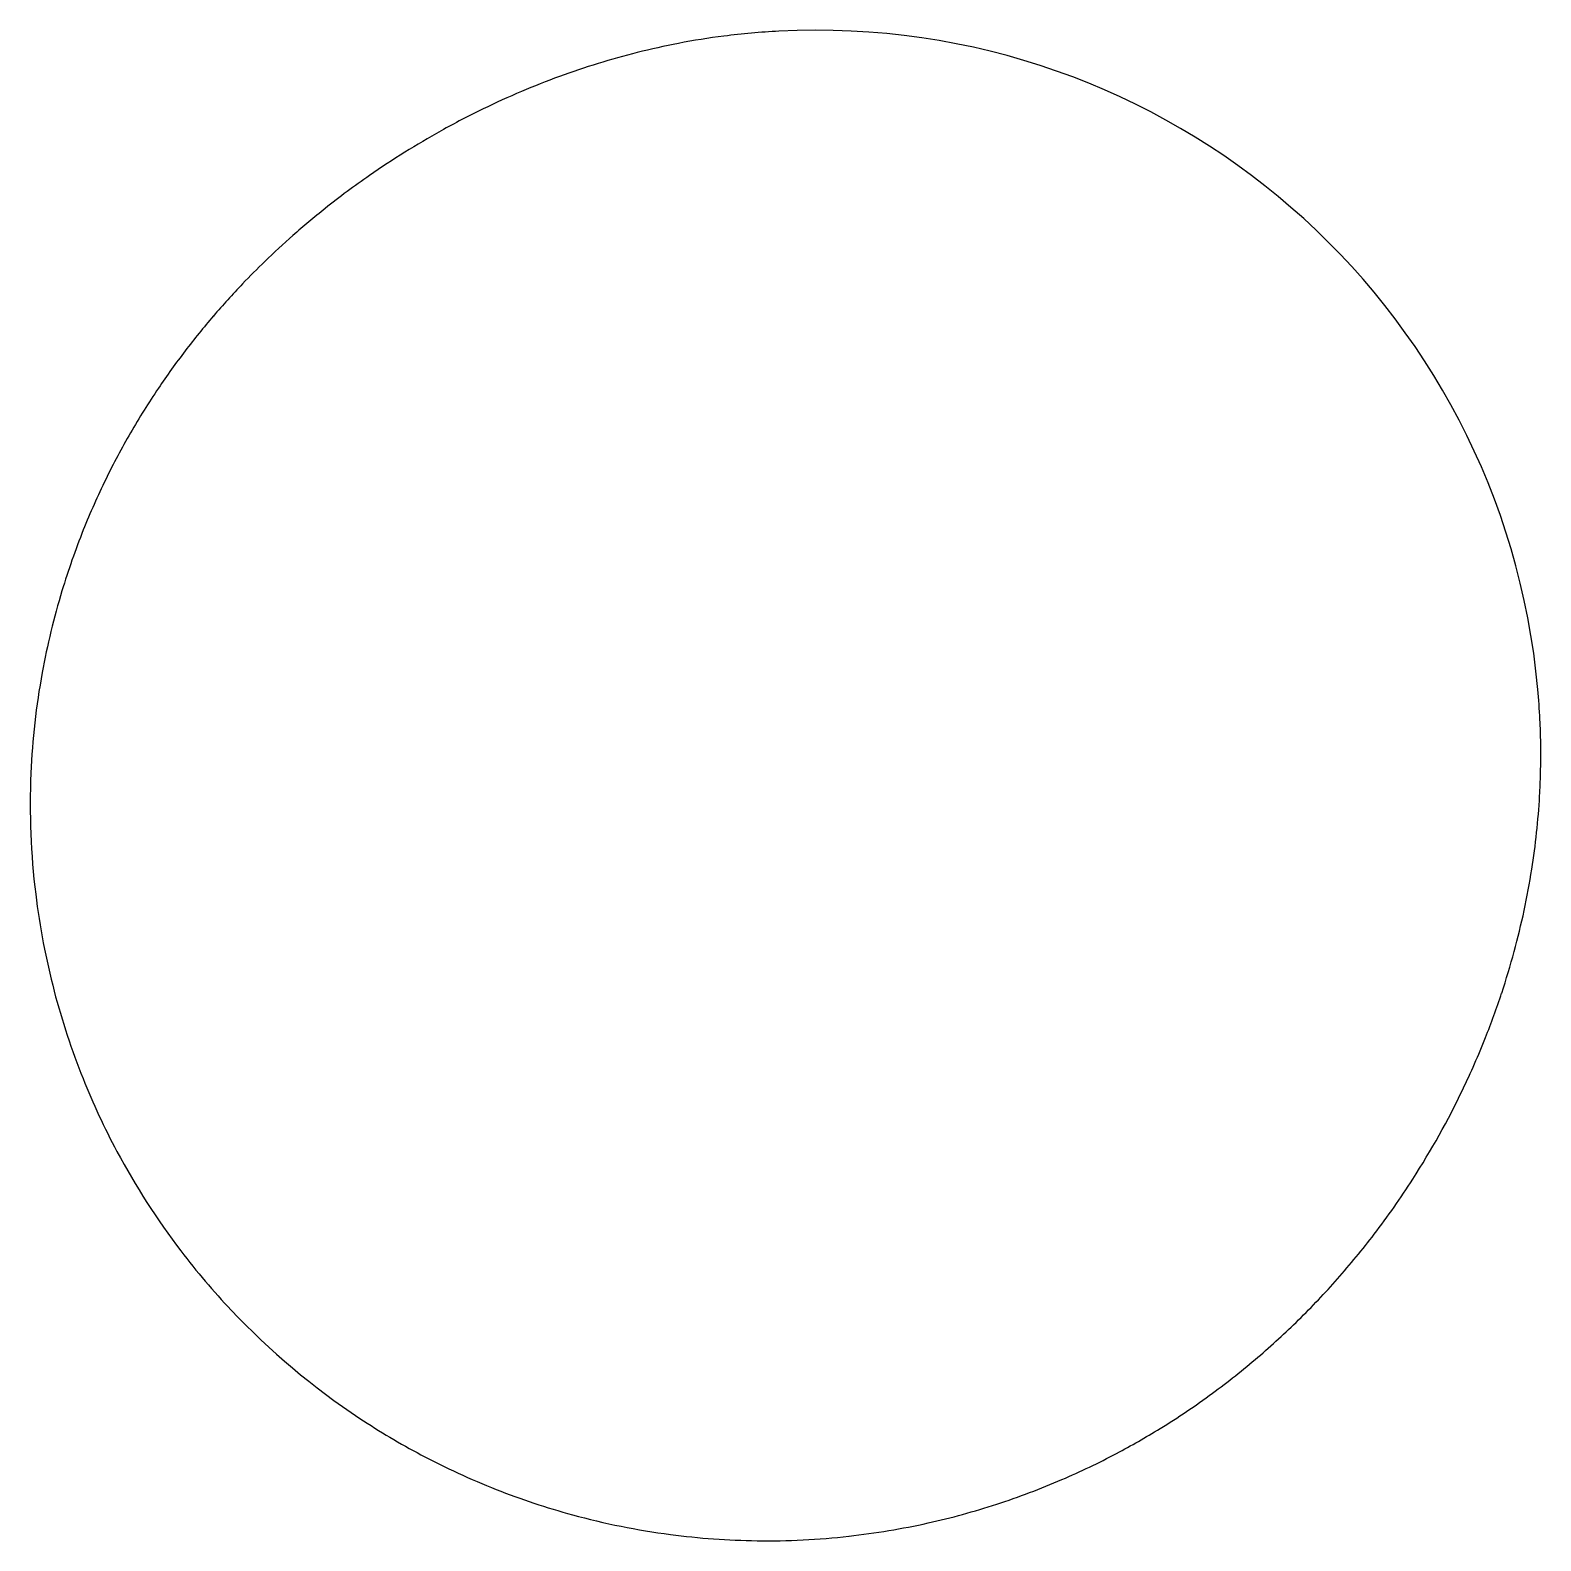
# Model space of a CAD drawing. Header units: metres. Extents: x -289 to 266, y -289 to 266.
import ezdxf

# ---------------------------------------------------------------- set-up
doc = ezdxf.new("R2010")
doc.units = ezdxf.units.M

msp = doc.modelspace()

# ---------------------------------------------------------------- linework, layer by layer
for centre, radius, start, end in [((1.57, -10.19), 276.67, 460.8862, 464.0936), ((0.58, -5.05), 271.44, 457.3105, 460.8862), ((0.07, -1.1), 267.45, 452.9553, 457.3102), ((0, 0), 266.35, 365.1825, 452.9518), ((3.06, -16.11), 282.77, 464.0938, 467.1339), ((5.07, -22.64), 289.6, 467.1341, 470.1025), ((7.53, -29.35), 296.75, 470.1023, 472.9992), ((10.28, -35.84), 303.8, 472.999, 475.92), ((13, -41.43), 310.02, 475.9198, 479.14), ((15.19, -45.37), 314.53, 479.1395, 484.7822), ((13.92, -43.61), 312.36, 484.7761, 488.5049), ((10.75, -39.64), 307.27, 488.5028, 491.3907), ((8.23, -36.78), 303.46, 491.3893, 494.0393), ((5.63, -33.98), 299.64, 494.0549, 496.276), ((0.36, -29.07), 292.44, 496.2575, 499.3868), ((-2.08, -27.03), 289.26, 499.3785, 502.638), ((-5.11, -24.72), 285.45, 502.6378, 506.038), ((-8.33, -22.55), 281.57, 506.0381, 509.9777), ((-11.29, -20.85), 278.16, 509.976, 513.9638), ((-13.24, -19.91), 275.99, 513.9616, 518.1817), ((-15.29, -19.09), 273.78, 518.1822, 523.1454), ((-16.88, -18.63), 272.12, 523.1405, 529.6625), ((-17.98, -18.43), 271.01, 529.6621, 537.5411), ((-2, -0.17), 268.35, 362.8036, 365.1804), ((11.75, 0.55), 254.59, 360.8318, 362.7924), ((-10.65, 0.17), 276.99, 359.9643, 360.843), ((-29.78, 0.15), 296.11, 718.6393, 719.9714), ((-18.66, -18.4), 270.32, 537.5409, 546.9787), ((17.06, -0.9), 249.27, 716.7344, 718.6257), ((-8.41, 0.52), 274.78, 713.914, 716.7397), ((-8.42, 0.6), 274.8, 711.0716, 713.8972), ((-13.62, 1.42), 280.06, 707.9027, 711.0713), ((-18.7, -18.41), 270.28, 546.9781, 554.673), ((-19.67, 2.72), 286.24, 704.8028, 707.903), ((-25.62, 4.33), 292.41, 701.6734, 704.803), ((-18.76, -18.43), 270.23, 554.6711, 561.8546), ((-31.1, 6.15), 298.18, 698.3255, 701.6735), ((-35.41, 7.86), 302.82, 694.3885, 698.3263), ((-18.71, -18.45), 270.27, 561.8482, 568.1071), ((-37.52, 8.85), 305.16, 687.3039, 694.3921), ((-18.32, -18.25), 270.7, 568.1048, 577.3246), ((-35.44, 7.5), 302.68, 682.6333, 687.3059), ((-32.66, 5.38), 299.18, 678.5534, 682.6318), ((-18.3, -18.24), 270.72, 577.3241, 583.3677), ((-29.7, 2.77), 295.23, 674.5144, 678.5533), ((-18.34, -18.29), 270.66, 583.3669, 596.4814), ((-27.15, 0.18), 291.59, 670.5208, 674.5151), ((-25.03, -2.3), 288.33, 666.2889, 670.5207), ((-23.06, -4.98), 285.01, 661.6172, 666.2875), ((-18.35, -18.28), 270.66, 596.4836, 602.0164), ((-21.7, -7.13), 282.46, 657.8807, 661.6114), ((-18.39, -18.33), 270.59, 602.0187, 608.4751), ((-20.54, -9.28), 280.02, 653.3215, 657.8769), ((-19.51, -11.64), 277.44, 648.021, 653.3185), ((-18.38, -18.25), 270.67, 608.4789, 614.7285), ((-18.84, -13.7), 275.28, 642.5813, 648.0212), ((-18.37, -18.13), 270.79, 614.7326, 622.5156), ((-18.46, -15.38), 273.55, 636.3978, 642.5816), ((-18.32, -17.71), 271.21, 622.5173, 629.2656), ((-18.31, -16.75), 272.18, 629.2659, 636.3978)]:
    msp.add_arc(centre, radius, start, end)

doc.saveas('drawing.dxf')
